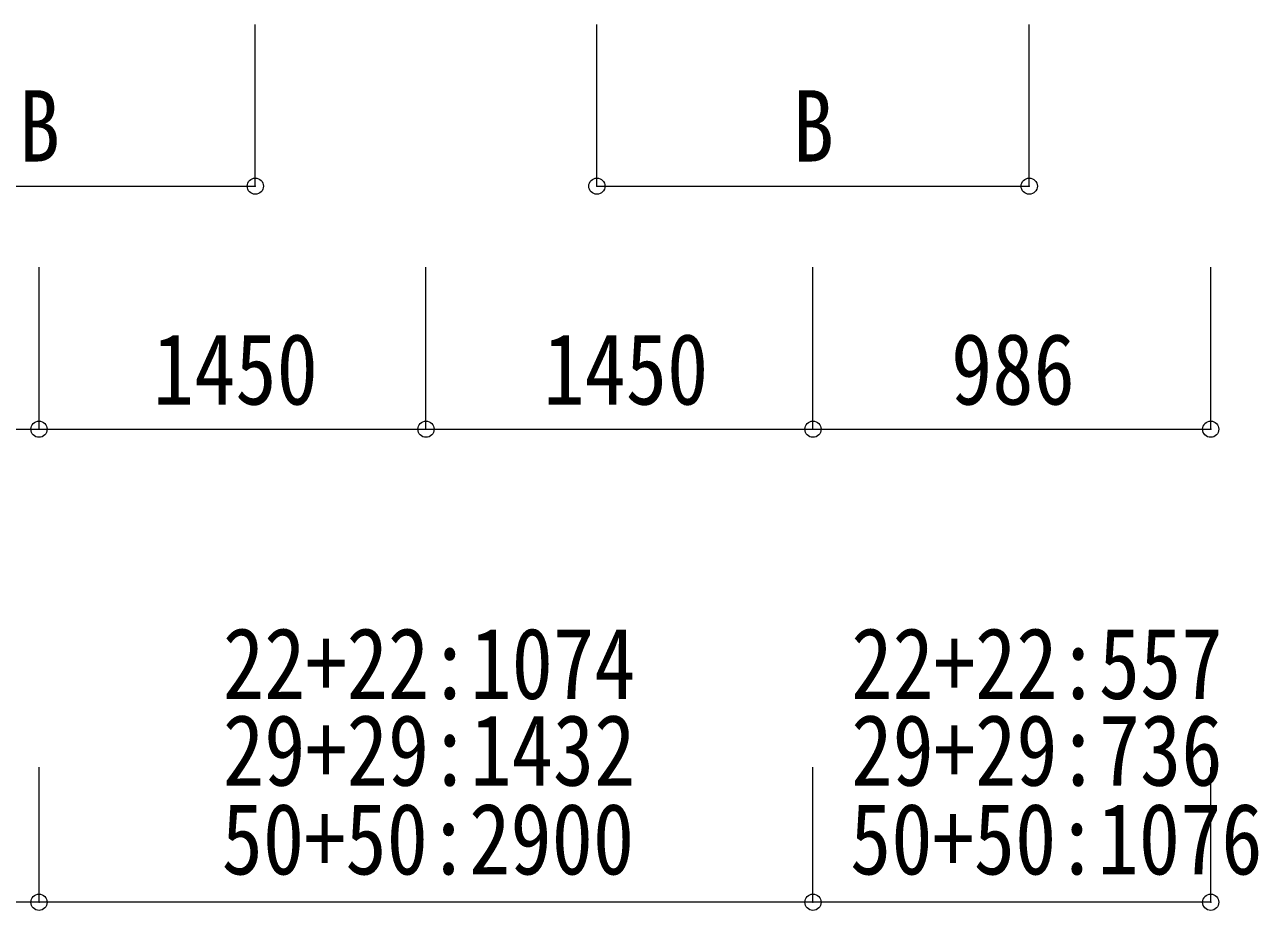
# Model space of a CAD drawing. Units: millimetres at full size, sheet at 1:30; some dimension numbers follow another scale. Extents: x -20916 to 28483, y -5820 to 5820.
# Drawn here: x -16521 to -14238, y -4396 to -2756 of the extents above; entities that cross this region are included whole.
import ezdxf
from ezdxf.enums import TextEntityAlignment as Align

# ---------------------------------------------------------------- set-up
doc = ezdxf.new("R2010")
doc.units = ezdxf.units.MM
doc.header["$LTSCALE"] = 30
doc.header["$PDMODE"] = 32
doc.header["$PDSIZE"] = 30
doc.layers.add('0-6_OTH_LINE', color=6, linetype='Continuous', lineweight=9)
doc.styles.add('ＭＳ ゴシック', font='')
doc.styles.get('ＭＳ ゴシック').set_extended_font_data('MS Gothic')

msp = doc.modelspace()

# ---------------------------------------------------------------- linework, layer by layer
at = {"layer": '0-6_OTH_LINE'}
for p, q in [((-16094.24, -3055.01), (-16094.24, -2756.01)), ((-15462.24, -3055.01), (-15462.24, -2756.01)), ((-14662.24, -3055.01), (-14662.24, -2756.01)), ((-16894.24, -3055.01), (-16094.24, -3055.01)), ((-15462.24, -3055.01), (-14662.24, -3055.01)), ((-16494.44, -3505.01), (-16494.44, -3205.01)), ((-15778.44, -3505.01), (-15778.44, -3205.01)), ((-15062.44, -3505.01), (-15062.44, -3205.01)), ((-14326.44, -3505.01), (-14326.44, -3205.01)), ((-18105.04, -3505.01), (-16494.44, -3505.01)), ((-16494.44, -3505.01), (-15062.44, -3505.01)), ((-15062.44, -3505.01), (-14326.44, -3505.01)), ((-16494.44, -4380.79), (-16494.44, -4130.79)), ((-15062.44, -4380.79), (-15062.44, -4130.79)), ((-14326.44, -4380.79), (-14326.44, -4130.79)), ((-14326.44, -4380.79), (-17926.44, -4380.79))]:
    msp.add_line(p, q, dxfattribs=at)
for p in [(-16094.24, -3055.01), (-15462.24, -3055.01), (-14662.24, -3055.01), (-16494.44, -3505.01), (-15778.44, -3505.01), (-15062.44, -3505.01), (-14326.44, -3505.01), (-16494.44, -4380.79), (-15062.44, -4380.79), (-14326.44, -4380.79)]:
    msp.add_point(p, dxfattribs=at)

# ---------------------------------------------------------------- texts
at = {"layer": '0-6_OTH_LINE', "color": 7, "style": 'ＭＳ ゴシック', "width": 0.85}
for s, p in [('B', (-16531.74, -3049.01)), ('B', (-15099.74, -3049.01)), ('1450', (-16283.81, -3499.01)), ('1450', (-15561.42, -3499.01)), ('986', (-14806.94, -3499.01)), ('22+22:1074', (-16154.19, -4044.06)), ('22+22:557', (-14991.52, -4044.06)), ('29+29:1432', (-16154.19, -4204.58)), ('29+29:736', (-14991.52, -4204.58)), ('50+50:2900', (-16156.51, -4368.88)), ('50+50:1076', (-14993.84, -4368.88))]:
    msp.add_text(s, height=132, dxfattribs=at).set_placement(p, align=Align.BOTTOM_LEFT)

doc.saveas('drawing.dxf')
